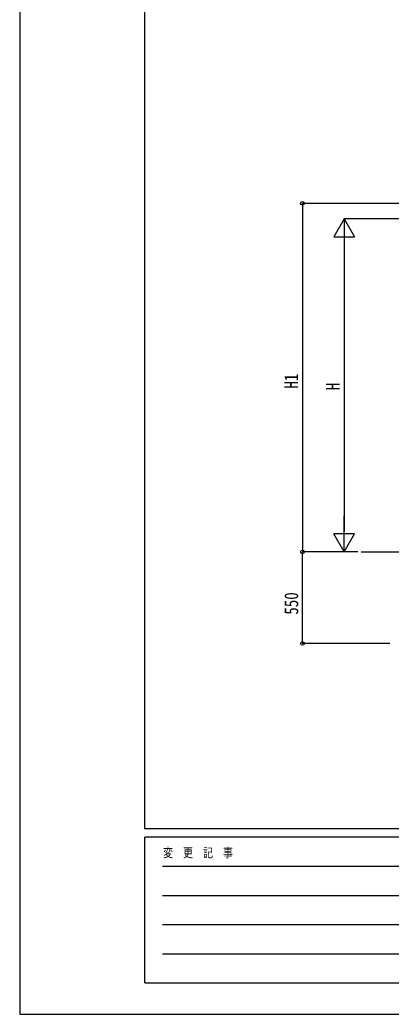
# Model space of a CAD drawing. Units: millimetres, scale not verified. Extents: x -10512 to 10512, y -7425 to 7425.
# Drawn here: x -10512 to -8285, y -7425 to -1456 of the extents above; entities that cross this region are included whole.
import ezdxf
from ezdxf.enums import TextEntityAlignment as Align

# ---------------------------------------------------------------- set-up
doc = ezdxf.new("R2010")
doc.units = ezdxf.units.MM
doc.header["$LTSCALE"] = 25
for name, color, linetype in [('0-5_YKK_A1', 4, 'Continuous'), ('0-6_YKK_D', 6, 'Continuous'), ('0-7_YKK_ZWAK', 7, 'Continuous')]:
    doc.layers.add(name, color=color, linetype=linetype)
doc.styles.add('ＭＳ ゴシック', font='')
doc.styles.get('ＭＳ ゴシック').set_extended_font_data('MS Gothic')

msp = doc.modelspace()

# ---------------------------------------------------------------- linework, layer by layer
at = {"layer": '0-5_YKK_A1'}
msp.add_line((-8464.77, -4650), (-7933.87, -4650), dxfattribs=at)
at = {"layer": '0-6_YKK_D'}
for p, q in [((-8034.37, -2557.15), (-8817.87, -2557.15)), ((-8816.87, -2557.15), (-8816.87, -4650)), ((-8566.87, -2650.24), (-8629.37, -2758.49)), ((-8034.37, -2650.24), (-8567.87, -2650.24)), ((-8566.87, -2650.24), (-8504.37, -2758.49)), ((-8566.87, -2650.24), (-8566.87, -2866.75)), ((-8629.37, -2758.49), (-8504.37, -2758.49)), ((-8566.87, -2775.24), (-8566.87, -4525)), ((-8566.87, -4650), (-8566.87, -4433.49)), ((-8566.87, -4650), (-8629.37, -4541.75)), ((-8504.37, -4541.75), (-8629.37, -4541.75)), ((-8566.87, -4650), (-8504.37, -4541.75)), ((-8484.56, -4650), (-8817.87, -4650)), ((-8484.56, -4650), (-8817.87, -4650)), ((-8816.87, -5200), (-8816.87, -4650)), ((-8484.56, -4650), (-8567.87, -4650)), ((-8291.87, -5200), (-8817.87, -5200))]:
    msp.add_line(p, q, dxfattribs=at)
for centre in [(-8816.87, -2557.15), (-8816.87, -4650), (-8816.87, -4650), (-8816.87, -5200)]:
    msp.add_circle(centre, 10.62, dxfattribs=at)
at = {"layer": '0-7_YKK_ZWAK'}
for p, q in [((-9762.45, -6312.5), (-9762.45, 6937.5)), ((9737.55, -6312.5), (-9762.45, -6312.5)), ((-3262.45, -6362.5), (-9762.45, -6362.5)), ((-9762.45, -7237.5), (-9762.45, -6362.5)), ((-9656.2, -6537.5), (-3387.45, -6537.5)), ((-9656.2, -6712.5), (-3387.45, -6712.5)), ((-9656.2, -6887.5), (-3387.45, -6887.5)), ((-9656.2, -7062.5), (-3387.45, -7062.5)), ((-9762.45, -7237.5), (-3262.45, -7237.5))]:
    msp.add_line(p, q, dxfattribs=at)
msp.add_lwpolyline([(-10512.5, -7425), (10512.5, -7425), (10512.5, 7425), (-10512.5, 7425)], close=True, dxfattribs=at)

# ---------------------------------------------------------------- texts
at = {"layer": '0-6_YKK_D', "style": 'ＭＳ ゴシック', "width": 0.8}
for s, p in [('H1', (-8817.87, -3669.58)), ('H', (-8567.87, -3680.12)), ('550', (-8817.87, -5027))]:
    msp.add_text(s, height=82.48, rotation=90, dxfattribs=at).set_placement(p, align=Align.BOTTOM_LEFT)
at = {"layer": '0-7_YKK_ZWAK', "style": 'ＭＳ ゴシック', "width": 0.8}
msp.add_text('変  更  記  事', height=54.99, dxfattribs=at).set_placement((-9653.28, -6500), align=Align.BOTTOM_LEFT)

doc.saveas('drawing.dxf')
